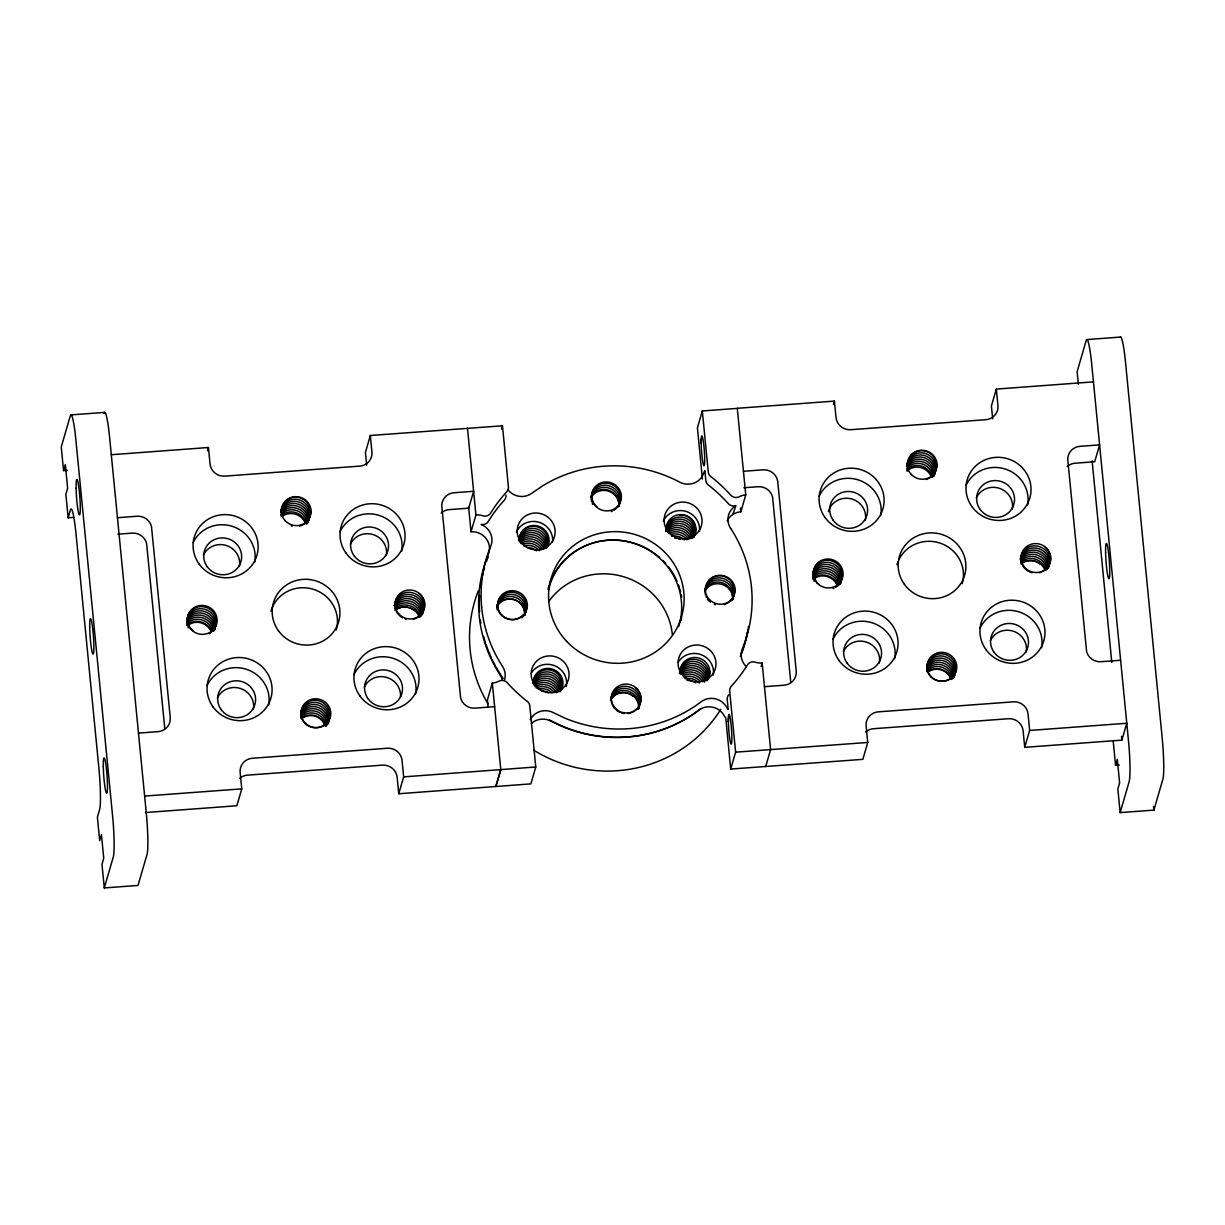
<?xml version="1.0" encoding="UTF-8"?>
<svg xmlns="http://www.w3.org/2000/svg" width="1225" height="1225" viewBox="0 0 1225 1225"><rect width="100%" height="100%" fill="white"/><g stroke="black" fill="none" stroke-linecap="round" stroke-linejoin="round"><path stroke-width="1.5" d="M67.298 470.354L63.562 470.63L65.323 464.581L67.62 488.193L65.859 494.257L68.156 517.792L73.776 517.379M68.156 517.792L70.407 510.044A33.963 3.17 85.8 0 1 76.073 534.406L98.888 768.167A33.963 3.17 85.8 0 1 99.638 809.419L97.388 817.167L99.684 840.702L101.445 834.638L103.742 858.266L101.981 864.314L104.293 887.941L138.027 885.43L147.046 854.392A33.963 3.17 85.8 0 0 146.296 813.14L109.653 437.83A33.963 3.17 85.8 0 0 104.002 413.468M207.454 450.892L208.434 447.508L111.307 454.72M104.293 887.941L113.312 856.888A33.963 3.17 85.8 0 0 112.562 815.636L75.919 440.326A33.963 3.17 85.8 0 0 70.269 415.964L61.25 447.018L63.562 470.63M488.163 707.453L487.428 699.934L492.327 683.045A16.982 16.4 16.2 0 0 498.958 681.161A6.814 6.584 16.2 0 1 507.272 682.738A149.266 144.183 16.2 0 0 527.424 701.512A6.722 6.493 16.2 0 1 529.797 706.013L535.769 766.988L530.869 783.878L398.753 793.754L403.653 776.88L402.045 760.388A13.582 13.123 16.2 0 0 387.268 748.261L252.365 758.26A13.582 13.123 16.2 0 0 240.146 772.393L241.769 788.869L236.854 805.759L145.438 812.543M467.475 428.306L475.928 514.929A16.982 16.4 16.2 0 1 482.818 515.802A6.814 6.584 16.2 0 0 490.704 513.03A149.266 144.183 16.2 0 1 506.92 491.562A6.722 6.493 16.2 0 0 508.39 486.769L502.464 425.795L370.333 435.503L365.433 452.392L366.673 465.209M500.014 674.807A136.143 131.504 16.2 0 1 479.22 615.869L478.822 610.663A136.143 131.504 16.2 0 1 488.285 554.634A16.982 16.4 16.2 0 0 479.511 533.319L477.918 532.691A16.982 16.4 16.2 0 0 471.013 531.818L475.928 514.929M501.484 429.179L502.464 425.795M500.78 769.576L495.88 786.465L500.795 769.668L492.327 683.045M737.297 408.384L702.308 410.972L697.408 427.862L702.415 479.036M727.175 520.778A16.982 16.4 16.2 0 1 732.764 514.531L735.98 505.542A6.814 6.584 16.2 0 1 728.354 503.659A149.266 144.183 16.2 0 0 708.203 484.901A6.722 6.493 16.2 0 1 705.83 480.384L704.865 470.599L703.931 472.421A16.982 16.4 16.2 0 1 679.691 482.129A135.852 131.228 16.2 0 0 542.66 485.85L532.033 493.078A16.982 16.4 16.2 0 1 507.839 489.602M732.764 514.531L734.219 513.673A16.982 16.4 16.2 0 1 740.834 511.805L745.749 494.915L737.282 408.292L834.424 401.096L836.032 417.572A13.582 13.123 16.2 0 0 850.808 429.699L985.712 419.7A13.582 13.123 16.2 0 0 997.931 405.582L996.323 389.091L1093.45 381.878M833.444 404.464L834.424 401.096M1029.643 730.452L1126.77 723.255L1121.87 740.13L1024.728 747.342L1029.643 730.452L1028.035 713.961A13.582 13.123 16.2 0 0 1013.259 701.833L878.34 711.847A13.582 13.123 16.2 0 0 866.136 725.966L867.744 742.457L862.844 759.347L730.712 769.055L735.612 752.165L729.687 691.191A6.722 6.493 16.2 0 1 731.157 686.398A149.266 144.183 16.2 0 0 747.372 664.93A6.814 6.584 16.2 0 1 755.258 662.158A16.982 16.4 16.2 0 0 762.149 663.031L770.617 749.654M761.169 666.415L762.149 663.031M765.702 766.544L770.602 749.577M996.323 389.091L991.408 405.965L992.663 418.797M1119.313 765.089L1115.562 765.365L1117.322 759.301L1119.619 782.928L1117.858 788.977L1120.171 812.604L1153.904 810.108L1162.923 779.054A33.963 3.17 85.8 0 0 1162.173 737.802L1125.53 362.493A33.963 3.17 85.8 0 0 1120.217 337.304M1120.171 812.604L1129.19 781.55A33.963 3.17 85.8 0 0 1128.439 740.313L1091.797 364.989A33.963 3.17 85.8 0 0 1086.146 340.627L1077.127 371.68L1078.368 384.39M71.019 414.892L104.738 412.396M1086.897 339.57L1120.615 337.059M117.447 517.7L137.016 516.246A13.582 13.123 16.2 0 1 151.502 526.673L170.244 717.513A13.582 13.123 16.2 0 1 158.04 731.647L138.471 733.086M743.437 471.288L763.007 469.833A13.582 13.123 16.2 0 1 777.492 480.246L777.722 481.379M117.876 534.192L132.116 533.135A13.582 13.123 16.2 0 1 146.602 543.548L164.793 728.722M743.866 487.764L758.091 486.723A13.582 13.123 16.2 0 1 772.577 497.136L790.768 682.31M494.64 706.672L475.086 708.127A13.582 13.123 16.2 0 1 460.585 697.714L441.842 506.859A13.582 13.123 16.2 0 1 454.062 492.741L473.616 491.286L468.716 508.176L449.146 509.631A13.582 13.123 16.2 0 0 441.199 512.953M764.461 686.674L784.031 685.219A13.582 13.123 16.2 0 0 796.235 671.101L777.768 481.961M1120.63 660.26L1101.061 661.714A13.582 13.123 16.2 0 1 1086.575 651.287L1067.832 460.447A13.582 13.123 16.2 0 1 1080.037 446.329L1099.606 444.874L1094.691 461.764L1075.137 463.203A13.582 13.123 16.2 0 0 1067.189 466.526M144.627 796.082L241.769 788.869M403.653 776.88L535.769 766.988M735.612 752.165L867.744 742.457M1153.537 806.463L1153.904 810.108M1121.503 736.424L1121.87 740.13M1092.133 460.968L1111.795 662.419M1113.265 741.829L1115.562 765.365M1024.728 747.342L1023.12 730.85A13.582 13.123 16.2 0 0 1008.359 718.723L873.44 728.722A13.582 13.123 16.2 0 0 865.493 732.045M740.467 508.038L740.834 511.805M702.308 410.972L708.28 471.947A6.722 6.493 16.2 0 0 710.668 476.448A149.266 144.183 16.2 0 1 730.804 495.222A6.814 6.584 16.2 0 0 739.119 496.799A16.982 16.4 16.2 0 1 745.749 494.915M730.712 769.055L725.736 717.865L724.45 716.212A16.982 16.4 16.2 0 0 698.694 710.209A135.852 131.228 16.2 0 1 562.811 726.716L551.02 721.173A16.982 16.4 16.2 0 0 531.39 723.485M468.639 507.349L471.013 531.818M370.333 435.503L371.941 451.994A13.582 13.123 16.2 0 1 359.737 466.112L224.818 476.127A13.582 13.123 16.2 0 1 210.042 463.999L208.434 447.508M398.753 793.754L397.145 777.263A13.582 13.123 16.2 0 0 382.368 765.15L247.45 775.149A13.582 13.123 16.2 0 0 239.503 778.472M751.492 587.418L751.89 592.624A136.143 131.504 16.2 0 1 742.427 648.561A16.982 16.4 16.2 0 0 746.423 666.768M481.67 607.432L481.272 602.225A136.143 131.504 16.2 0 1 490.75 546.197A16.982 16.4 16.2 0 0 481.961 524.867L481.103 524.438A6.814 6.584 16.2 0 0 488.254 521.467A149.266 144.183 16.2 0 1 504.47 499.999A6.722 6.493 16.2 0 0 505.94 495.206M203.457 555.093A19.018 18.375 16.2 0 1 239.426 566.471M217.407 698.005A19.018 18.375 16.2 0 1 253.376 709.382M364.315 687.103A19.018 18.375 16.2 0 1 400.483 696.887M350.365 544.206A19.018 18.375 16.2 0 1 386.334 555.583M282.301 516.307A14.945 14.44 16.2 0 1 305.377 523.565M395.323 610.203A14.945 14.44 16.2 0 1 419.118 616.91M302.024 718.401A14.945 14.44 16.2 0 1 325.1 725.659A14.777 14.348 49.4 0 0 301.335 718.57M187.548 625.623A14.945 14.44 16.2 0 1 211.358 632.314M193.091 542.644A32.616 31.498 16.2 0 1 232.229 526.306A32.616 31.498 16.2 0 1 254.739 562.153M207.04 685.556A32.616 31.498 16.2 0 1 246.179 669.202A32.616 31.498 16.2 0 1 268.688 705.049M353.948 674.653A32.616 31.498 16.2 0 1 393.087 658.315A32.616 31.498 16.2 0 1 415.612 694.162M339.999 531.757A32.616 31.498 16.2 0 1 379.137 515.403A32.616 31.498 16.2 0 1 401.662 551.25M270.955 611.214A33.963 32.815 16.2 0 1 312.681 589.103A33.963 32.815 16.2 0 1 336.232 630.048M186.935 620.294A14.777 13.628 24.8 0 1 209.307 616.527A14.777 14.623 -8 0 1 214.344 630.523M186.889 619.773A14.777 13.628 24.8 0 1 209.919 614.429A14.777 14.623 -8 0 1 215.095 627.506M192.876 630.645A14.777 13.628 24.8 0 1 190.687 611.122A14.777 13.628 24.8 0 1 211.159 610.203A14.777 14.623 -8 0 1 212.415 631.472A14.777 14.623 -8 0 0 207.469 622.867A14.777 13.628 24.8 0 0 187.012 623.785M210.333 633.294A14.777 14.623 -8 0 1 209.552 633.8M188.313 627.828A14.777 13.628 24.8 0 1 187.946 627.016M187.348 625.347A14.777 13.628 24.8 0 1 193.443 610.54A14.777 13.628 24.8 0 1 210.547 612.316A14.777 14.623 -8 0 1 213.992 630.599M214.957 628.41A14.777 14.623 -8 0 1 214.482 630.186M186.721 621.657A14.777 13.628 24.8 0 1 208.694 618.64A14.777 14.623 -8 0 1 213.992 629.895M186.981 625.271A14.777 13.628 24.8 0 1 206.857 624.98A14.777 14.623 -8 0 1 211.45 631.717M213.364 631.089A14.777 14.623 -8 0 0 208.082 620.753A14.777 13.628 24.8 0 0 187.073 622.346M327.152 722.459A14.777 13.904 -6.6 0 1 307.123 725.123M306.388 724.603A14.777 13.904 -6.6 0 1 303.325 721.372M302.851 720.637A14.777 13.904 -6.6 0 1 302.07 719.06M301.748 718.248A14.777 13.904 -6.6 0 1 304.367 705.064A14.777 14.348 49.4 0 1 324.809 703.992A14.777 14.348 49.4 0 1 326.539 724.572A14.777 13.904 -6.6 0 1 325.268 725.858M327.902 723.684A14.777 14.348 49.4 0 0 303.754 707.177A14.777 13.904 -6.6 0 0 300.86 712.613M328.239 723.255A14.777 14.348 49.4 0 0 303.142 709.29A14.777 13.904 -6.6 0 0 300.814 713.057M327.978 723.577A14.777 14.348 49.4 0 0 302.529 711.403A14.777 13.904 -6.6 0 0 300.554 714.359M326.799 724.159A14.777 14.348 49.4 0 0 301.289 715.614A14.777 13.904 -6.6 0 0 300.738 716.319M327.458 724.787A14.777 14.348 49.4 0 0 301.901 713.501A14.777 13.904 -6.6 0 0 300.829 714.941M300.676 717.728A14.777 14.348 49.4 0 1 326.187 726.272M419.226 593.742A14.777 14.623 -8 0 1 416.822 617.813M415.995 618.227A14.777 14.623 -8 0 1 413.376 619.161M406.057 619.161A14.777 14.623 -8 0 1 405.169 618.916M402.627 617.829A14.777 14.623 -8 0 1 400.33 616.298A14.777 13.628 24.8 0 1 398.983 615.042M394.404 605.808A14.777 13.628 24.8 0 1 403.316 595.12A14.777 13.628 24.8 0 1 418.001 597.953A14.777 14.623 -8 0 1 422.242 614.598M398.37 614.368A14.777 13.628 24.8 0 1 396.379 611.367M396.012 610.555A14.777 13.628 24.8 0 1 395.062 607.156M394.925 605.426A14.777 13.628 24.8 0 1 403.102 593.313A14.777 13.628 24.8 0 1 418.613 595.855A14.777 14.623 -8 0 1 421.063 615.7M422.411 614.062A14.777 14.623 -8 0 0 417.388 600.066A14.777 13.628 24.8 0 0 394.343 605.41M420.497 616.42A14.777 14.623 -8 0 1 419.869 617.109A14.777 14.623 -8 0 0 414.923 608.519A14.777 13.628 24.8 0 0 395.062 608.81M394.389 605.946A14.777 13.628 24.8 0 1 416.776 602.179A14.777 14.623 -8 0 1 422.028 614.353M395.078 607.324A14.777 13.628 24.8 0 1 415.535 606.406A14.777 14.623 -8 0 1 420.726 615.823M421.446 615.547A14.777 14.623 -8 0 0 416.148 604.293A14.777 13.628 24.8 0 0 395.139 605.87M395.078 610.341A14.777 13.628 24.8 0 1 414.31 610.617M308.409 521.329A14.777 14.348 49.4 0 0 283.097 508.252A14.777 13.904 -6.6 0 0 281.137 511.223M308.547 520.977A14.777 14.348 49.4 0 0 283.71 506.139A14.777 13.904 -6.6 0 0 281.076 510.733M308.241 521.819A14.777 14.348 49.4 0 1 307.873 522.646M284.935 501.928A14.777 14.348 49.4 0 1 305.392 500.841A14.777 14.348 49.4 0 1 307.123 521.421A14.777 13.904 -6.6 0 1 302.866 524.79M307.582 522.095A14.777 14.348 49.4 0 0 304.06 502.357A14.777 14.348 49.4 0 0 284.322 504.026A14.777 13.904 -6.6 0 0 281.229 510.32M307.077 522.83A14.777 14.348 49.4 0 1 306.51 523.534M302.039 525.203A14.777 13.904 -6.6 0 1 299.436 526.122M292.101 526.229A14.777 13.904 -6.6 0 1 291.213 526M281.459 516.368A14.777 13.904 -6.6 0 1 281.107 514.668M280.938 512.54A14.777 13.904 -6.6 0 1 282.485 510.366A14.777 14.348 49.4 0 1 307.95 522.554M281.26 516.031A14.777 14.348 49.4 0 1 305.821 523.427M307.475 522.845A14.777 14.348 49.4 0 0 281.873 512.479A14.777 13.904 -6.6 0 0 281.306 513.168M281.26 514.577A14.777 14.348 49.4 0 1 306.832 524.04M548.785 601.414A68.079 65.752 16.2 0 1 621.963 576.271A68.079 65.752 16.2 0 1 672.387 635.055M720.775 709.336A135.608 130.983 16.2 0 1 533.778 750.236M487.948 703.808A135.608 130.983 16.2 0 1 478.378 590.695M748.536 626.419A135.608 130.983 16.2 0 1 740.344 656.523M700.822 708.663A135.608 130.983 16.2 0 1 549.474 719.887M503.23 678.497A135.608 130.983 16.2 0 1 496.079 667.135M495.283 665.68A135.608 130.983 16.2 0 1 492.22 659.724M491.516 658.208A135.608 130.983 16.2 0 1 485.973 644.273M485.452 642.696A135.608 130.983 16.2 0 1 483.599 636.311M480.874 623.326A135.608 130.983 16.2 0 1 480.399 620.049M479.603 611.826A135.608 130.983 16.2 0 1 479.587 595.335M480.384 587.143A135.608 130.983 16.2 0 1 480.858 583.881M481.716 579.012A135.608 130.983 16.2 0 1 483.155 572.58M483.569 570.988A135.608 130.983 16.2 0 1 484.457 567.818M486.463 561.555A135.608 130.983 16.2 0 1 488.193 556.931M548.387 590.082A68.079 65.752 16.2 0 1 649.418 550.01M650.628 550.745A68.079 65.752 16.2 0 1 653.002 552.307M654.165 553.118A68.079 65.752 16.2 0 1 659.708 557.528M662.817 560.438A68.079 65.752 16.2 0 1 665.711 563.515M668.421 566.777A68.079 65.752 16.2 0 1 677.012 581.186M678.558 585.075A68.079 65.752 16.2 0 1 679.462 587.709M679.86 589.041A68.079 65.752 16.2 0 1 680.579 591.736M681.192 594.431A68.079 65.752 16.2 0 1 681.682 597.172M681.59 617.798A68.079 65.752 16.2 0 1 681.069 620.493M666.262 530.624A14.945 14.44 16.2 0 1 684.3 514.99A14.945 14.44 16.2 0 1 693.641 537.04M680.212 673.52A14.945 14.44 16.2 0 1 697.791 657.794A14.945 14.44 16.2 0 1 708.065 679.171M707.591 679.936A14.945 14.44 16.2 0 1 707.07 680.687M533.197 682.601A14.945 14.44 16.2 0 1 551.801 668.911A14.945 14.44 16.2 0 1 561.157 690.058M560.683 690.839A14.945 14.44 16.2 0 1 560.162 691.574M519.262 540.608A14.945 14.44 16.2 0 1 537.392 525.893A14.945 14.44 16.2 0 1 547.207 547.162M554.42 692.569A14.777 14.639 38.3 0 0 541.511 686.674A14.777 13.613 8.6 0 0 536.228 688.037M541.205 690.854A14.777 14.639 38.3 0 1 548.295 692.6M551.939 692.615A14.777 14.639 38.3 0 0 540.899 688.787A14.777 13.613 8.6 0 0 538.173 689.231M532.829 682.8A14.777 13.613 8.6 0 1 545.186 674.01A14.777 14.639 38.3 0 1 561.004 690.349M533.227 682.769A14.777 13.613 8.6 0 1 546.411 669.799A14.777 14.639 38.3 0 1 561.05 690.548M561.31 690.058A14.777 14.639 38.3 0 0 545.799 671.897A14.777 13.613 8.6 0 0 532.783 683.167M560.483 690.609A14.777 14.639 38.3 0 0 544.574 676.123A14.777 13.613 8.6 0 0 533.365 682.601M534.437 685.694A14.777 13.613 8.6 0 1 542.736 682.447A14.777 14.639 38.3 0 1 557.819 692.416M559.81 691.803A14.777 14.639 38.3 0 0 543.961 678.237A14.777 13.613 8.6 0 0 533.243 683.994M558.707 691.191A14.777 14.639 38.3 0 0 543.349 680.35A14.777 13.613 8.6 0 0 533.748 684.775M542.124 684.561A14.777 14.639 38.3 0 1 556.487 692.814M535.264 686.781A14.777 13.613 8.6 0 1 542.124 684.561M684.974 678.665A14.777 13.934 39.8 0 1 699.215 683.06M683.872 677.073A14.777 13.934 39.8 0 1 700.44 681.636M687.026 680.426A14.777 13.934 39.8 0 1 693.273 681.544M694.116 681.927A14.777 13.934 39.8 0 1 695.739 682.815M680.12 673.199A14.777 13.934 39.8 0 1 693.61 659.31A14.777 13.934 39.8 0 1 708.907 673A14.777 14.317 -16.8 0 1 708.096 679.201M707.744 679.018A14.777 14.317 -16.8 0 0 707.683 677.226A14.777 13.934 39.8 0 0 694.636 663.69A14.777 13.934 39.8 0 0 679.462 673.046M708.004 679.584A14.777 14.317 -16.8 0 0 708.295 675.113A14.777 13.934 39.8 0 0 693.901 661.439A14.777 13.934 39.8 0 0 679.569 673.536A14.777 13.934 39.8 0 1 694.927 665.956A14.777 13.934 39.8 0 1 707.07 679.324A14.777 14.317 -16.8 0 1 707.131 680.227A14.777 14.317 -16.8 0 0 709.52 670.887M680.641 674.118A14.777 13.934 39.8 0 1 694.59 670.397A14.777 13.934 39.8 0 1 705.324 680.901M680.135 673.352A14.777 13.934 39.8 0 1 695.203 668.283A14.777 13.934 39.8 0 1 706.35 680.549M681.988 674.5A14.777 13.934 39.8 0 1 704.436 682.141M682.876 675.679A14.777 13.934 39.8 0 1 702.66 681.774M687.072 539.827A14.777 14.639 38.3 0 0 674.163 533.932A14.777 13.613 8.6 0 0 670.565 534.636M674.776 538.143A14.777 14.639 38.3 0 1 676.613 538.357M678.405 538.801A14.777 14.639 38.3 0 1 680.12 539.459M684.591 539.888A14.777 14.639 38.3 0 0 673.551 536.045A14.777 13.613 8.6 0 0 671.729 536.29M688.71 539.26A14.777 14.639 38.3 0 0 674.776 531.818A14.777 13.613 8.6 0 0 668.697 533.595M693.672 537.607A14.777 14.639 38.3 0 0 677.838 521.268A14.777 13.613 8.6 0 0 665.818 529.277M679.676 514.944A14.777 14.639 38.3 0 1 694.315 535.708M693.901 536.535A14.777 14.639 38.3 0 1 693.457 537.331M665.818 528.756A14.777 13.613 8.6 0 1 678.451 519.155A14.777 14.639 38.3 0 1 694.284 535.493M694.345 536.091A14.777 14.639 38.3 0 0 679.063 517.057A14.777 13.613 8.6 0 0 665.895 530.884M666.017 529.874A14.777 13.613 8.6 0 1 677.226 523.381A14.777 14.639 38.3 0 1 693.074 536.948M690.15 538.801A14.777 14.639 38.3 0 0 675.388 529.721A14.777 13.613 8.6 0 0 667.793 532.416M692.355 538.143A14.777 14.639 38.3 0 0 676.613 525.494A14.777 13.613 8.6 0 0 665.895 531.267M691.359 538.449A14.777 14.639 38.3 0 0 676.001 527.607A14.777 13.613 8.6 0 0 667.028 531.42M522.508 544.344A14.777 13.934 39.8 0 1 541.006 550.04M526.474 547.361A14.777 13.934 39.8 0 1 536.688 550.852M523.55 545.829A14.777 13.934 39.8 0 1 539.276 550.683M518.895 540.455A14.777 13.934 39.8 0 1 534.36 532.89A14.777 13.934 39.8 0 1 546.518 546.273A14.777 14.317 -16.8 0 1 546.58 548.065M518.91 539.995A14.777 13.934 39.8 0 1 534.085 530.624A14.777 13.934 39.8 0 1 547.131 544.16A14.777 14.317 -16.8 0 1 547.131 546.855M519.63 541.037A14.777 13.934 39.8 0 1 532.599 526.26A14.777 13.934 39.8 0 1 548.356 539.934A14.777 14.317 -16.8 0 1 547.207 546.993M519.017 540.47A14.777 13.934 39.8 0 1 533.35 528.373A14.777 13.934 39.8 0 1 547.743 542.047A14.777 14.317 -16.8 0 1 547.452 546.518M520.824 543.548A14.777 13.934 39.8 0 1 542.537 549.52M520.089 542.537A14.777 13.934 39.8 0 1 543.885 549.091M519.109 541.021A14.777 13.934 39.8 0 1 534.636 535.218A14.777 13.934 39.8 0 1 545.906 548.387M520.074 541.052A14.777 13.934 39.8 0 1 534.039 537.331A14.777 13.934 39.8 0 1 544.773 547.835M828.33 511.683A19.018 18.375 16.2 0 1 850.671 498.713A19.018 18.375 16.2 0 1 865.401 520.058M843.397 651.577A19.018 18.375 16.2 0 1 879.351 662.955M990.305 640.69A19.018 18.375 16.2 0 1 1026.259 652.067M976.356 497.779A19.018 18.375 16.2 0 1 1012.309 509.156M906.868 471.043A14.945 14.44 16.2 0 1 931.352 477.153M1021.298 563.791A14.945 14.44 16.2 0 1 1045.093 570.482M928.014 671.989A14.945 14.44 16.2 0 1 951.09 679.232M814.273 578.644A14.945 14.44 16.2 0 1 837.333 585.902M819.081 496.232A32.616 31.498 16.2 0 1 858.204 479.878A32.616 31.498 16.2 0 1 880.729 515.725M833.031 639.128A32.616 31.498 16.2 0 1 872.154 622.79A32.616 31.498 16.2 0 1 894.679 658.637M979.939 628.241A32.616 31.498 16.2 0 1 1019.062 611.888A32.616 31.498 16.2 0 1 1041.587 647.734M965.989 485.33A32.616 31.498 16.2 0 1 1005.112 468.991A32.616 31.498 16.2 0 1 1027.637 504.838M896.945 564.802A33.963 32.815 16.2 0 1 898.078 561.54M898.767 559.978A33.963 32.815 16.2 0 1 941.213 543.517A33.963 32.815 16.2 0 1 962.222 583.636M812.91 573.867A14.777 13.628 24.8 0 1 835.297 570.115A14.777 14.623 -8 0 1 840.319 584.095M812.879 573.346A14.777 13.628 24.8 0 1 835.909 568.002A14.777 14.623 -8 0 1 841.085 581.079M818.851 584.233A14.777 13.628 24.8 0 1 816.662 564.71A14.777 13.628 24.8 0 1 837.134 563.776A14.777 14.623 -8 0 1 837.043 586.3M836.308 586.867A14.777 14.623 -8 0 1 835.542 587.388M833.919 588.276A14.777 14.623 -8 0 1 833.061 588.628M814.303 581.4A14.777 13.628 24.8 0 1 813.921 580.589M813.339 578.92A14.777 13.628 24.8 0 1 819.418 564.128A14.777 13.628 24.8 0 1 836.522 565.889M840.932 581.997A14.777 14.623 -8 0 1 840.472 583.774M836.522 565.889A14.777 14.623 -8 0 1 840.396 583.36M812.987 577.373A14.777 13.628 24.8 0 1 833.459 576.439A14.777 14.623 -8 0 1 838.497 584.953M812.711 575.229A14.777 13.628 24.8 0 1 834.684 572.228A14.777 14.623 -8 0 1 839.982 583.468M812.971 578.858A14.777 13.628 24.8 0 1 832.847 578.552A14.777 14.623 -8 0 1 837.686 586.178M839.339 584.662A14.777 14.623 -8 0 0 834.072 574.341A14.777 13.628 24.8 0 0 813.048 575.918M953.142 676.047A14.777 13.904 -6.6 0 1 929.316 674.96M928.841 674.209A14.777 13.904 -6.6 0 1 928.045 672.647M927.738 671.821A14.777 13.904 -6.6 0 1 930.342 658.652A14.777 14.348 49.4 0 1 950.799 657.565A14.777 14.348 49.4 0 1 952.529 678.16A14.777 13.904 -6.6 0 1 951.258 679.446M954.26 676.43A14.777 14.348 49.4 0 0 929.729 660.75A14.777 13.904 -6.6 0 0 926.835 666.201M954.214 676.828A14.777 14.348 49.4 0 0 929.117 662.863A14.777 13.904 -6.6 0 0 926.789 666.645M953.969 677.165A14.777 14.348 49.4 0 0 928.504 664.976A14.777 13.904 -6.6 0 0 926.544 667.947M952.774 677.731A14.777 14.348 49.4 0 0 927.279 669.202A14.777 13.904 -6.6 0 0 926.713 669.891M953.448 678.374A14.777 14.348 49.4 0 0 927.892 667.089A14.777 13.904 -6.6 0 0 926.82 668.513M926.667 671.315A14.777 14.348 49.4 0 1 952.039 678.941M927.31 672.142A14.777 14.348 49.4 0 1 950.983 679.263M1045.201 547.315A14.777 14.623 -8 0 1 1042.812 571.386M1041.985 571.799A14.777 14.623 -8 0 1 1039.367 572.733M1032.032 572.749A14.777 14.623 -8 0 1 1029.429 571.815M1028.602 571.401A14.777 14.623 -8 0 1 1026.32 569.87A14.777 13.628 24.8 0 1 1024.973 568.63M1024.36 567.941A14.777 13.628 24.8 0 1 1022.37 564.939M1022.002 564.128A14.777 13.628 24.8 0 1 1021.037 560.744M1020.9 559.013A14.777 13.628 24.8 0 1 1029.077 546.901A14.777 13.628 24.8 0 1 1044.588 549.428A14.777 14.623 -8 0 1 1047.053 569.273M1048.401 567.634A14.777 14.623 -8 0 0 1043.363 553.654A14.777 13.628 24.8 0 0 1020.333 558.998M1048.232 568.17A14.777 14.623 -8 0 0 1043.976 551.541A14.777 13.628 24.8 0 0 1029.306 548.693A14.777 13.628 24.8 0 0 1020.379 559.396A14.777 13.628 24.8 0 1 1042.751 555.752A14.777 14.623 -8 0 1 1048.018 567.925M1021.053 560.912A14.777 13.628 24.8 0 1 1041.526 559.978A14.777 14.623 -8 0 1 1046.717 569.395M1045.951 570.605A14.777 14.623 -8 0 0 1040.913 562.091A14.777 13.628 24.8 0 0 1021.037 562.397M1047.436 569.12A14.777 14.623 -8 0 0 1042.138 557.865A14.777 13.628 24.8 0 0 1021.114 559.457M1021.068 563.913A14.777 13.628 24.8 0 1 1040.301 564.204M934.399 474.917A14.777 14.348 49.4 0 0 909.088 461.825A14.777 13.904 -6.6 0 0 907.128 464.796A14.777 13.904 -6.6 0 1 910.313 457.614A14.777 14.348 49.4 0 1 930.051 455.945A14.777 14.348 49.4 0 1 933.572 475.683M934.537 474.55A14.777 14.348 49.4 0 0 909.7 459.727A14.777 13.904 -6.6 0 0 907.067 464.321M934.216 475.407A14.777 14.348 49.4 0 1 933.848 476.219A14.777 14.348 49.4 0 0 934.032 475.223M910.925 455.501A14.777 14.348 49.4 0 1 931.383 454.429A14.777 14.348 49.4 0 1 933.098 475.009A14.777 13.904 -6.6 0 1 931.138 476.877M933.052 476.418A14.777 14.348 49.4 0 1 932.485 477.122M930.418 477.428A14.777 13.904 -6.6 0 1 928.856 478.378M928.029 478.776A14.777 13.904 -6.6 0 1 926.314 479.45M907.694 470.783A14.777 13.904 -6.6 0 1 907.082 468.241M906.929 466.128A14.777 13.904 -6.6 0 1 908.475 463.938A14.777 14.348 49.4 0 1 934.062 474.305M907.25 469.619A14.777 14.348 49.4 0 1 931.812 477M933.435 475.499A14.777 14.348 49.4 0 0 907.863 466.051A14.777 13.904 -6.6 0 0 907.296 466.756M907.25 468.164A14.777 14.348 49.4 0 1 932.746 476.693M500.014 674.807A16.982 16.4 16.2 0 1 502.296 679.997M747.388 632.192A136.143 131.504 16.2 0 1 740.62 655.421M548.019 589.225A67.957 65.645 16.2 0 1 549.152 585.259M549.581 583.957A67.957 65.645 16.2 0 1 634.642 543.64A67.957 65.645 16.2 0 1 678.635 626.572M663.353 521.023A19.018 18.375 16.2 0 1 699.46 531.39M516.414 531.987A19.018 18.375 16.2 0 1 552.567 542.216M530.992 673.643A19.018 18.375 16.2 0 1 566.302 686.475M678.237 662.204A19.018 18.375 16.2 0 1 713.302 675.082M704.942 590.618A14.945 14.44 16.2 0 1 732.611 599.837M610.479 700.164A14.945 14.44 16.2 0 1 638.608 708.586A14.777 14.623 -8 0 0 634.274 691.987A14.777 13.628 24.8 0 0 619.605 689.154A14.777 13.628 24.8 0 0 610.678 699.843M496.722 606.819A14.945 14.44 16.2 0 1 524.851 615.241M591.2 497.273A14.945 14.44 16.2 0 1 618.87 506.492M728.707 694.835A6.722 6.493 16.2 0 0 727.237 699.628L728.186 709.428L726.9 707.774A16.982 16.4 16.2 0 0 701.144 701.772A135.852 131.228 16.2 0 1 565.261 718.279L553.47 712.72A16.982 16.4 16.2 0 0 530.303 719.703M730.682 528.404A136.143 131.504 16.2 0 1 751.492 587.326M730.697 528.48A16.982 16.4 16.2 0 1 735.214 506.093M481.67 607.432A136.143 131.504 16.2 0 0 502.48 666.354A16.982 16.4 16.2 0 1 504.562 679.89M728.354 721.755A14.945 1.393 85.8 0 0 731.202 744.111A14.945 1.393 85.8 0 0 730.758 721.739A14.945 1.393 85.8 0 0 728.354 721.755A14.777 3.231 81.3 0 1 729.442 714.864M591.246 496.829A14.777 13.628 24.8 0 1 613.633 493.062A14.777 14.623 -8 0 1 618.809 506.155M590.971 497.12A14.777 13.628 24.8 0 1 614.246 490.949A14.777 14.623 -8 0 1 618.809 506.721M597.188 507.181A14.777 13.628 24.8 0 1 594.998 487.657A14.777 13.628 24.8 0 1 615.471 486.738A14.777 14.623 -8 0 1 615.379 509.263M614.644 509.83A14.777 14.623 -8 0 1 613.878 510.335M612.255 511.223A14.777 14.623 -8 0 1 611.397 511.591M592.64 504.363A14.777 13.628 24.8 0 1 592.257 503.552M591.675 501.882A14.777 13.628 24.8 0 1 597.754 487.075A14.777 13.628 24.8 0 1 614.858 488.852A14.777 14.623 -8 0 1 618.732 506.323M523.703 614.414A14.777 13.904 -6.6 0 1 499.417 612.577M498.988 611.796A14.777 13.904 -6.6 0 1 500.918 597.004A14.777 14.348 49.4 0 1 521.375 595.932A14.777 14.348 49.4 0 1 523.09 616.512M525.142 613.955A14.777 14.348 49.4 0 0 500.305 599.117A14.777 13.904 -6.6 0 0 497.074 609.759M524.821 614.797A14.777 14.348 49.4 0 1 524.453 615.624A14.777 14.348 49.4 0 0 499.08 603.343A14.777 13.904 -6.6 0 0 496.753 607.11M525.004 614.307A14.777 14.348 49.4 0 0 499.693 601.23A14.777 13.904 -6.6 0 0 496.799 606.666M522.478 617.186A14.777 13.904 -6.6 0 1 521.835 617.798M635.499 687.776A14.777 14.623 -8 0 1 634.688 710.852M633.907 711.373A14.777 14.623 -8 0 1 632.284 712.261M631.426 712.628A14.777 14.623 -8 0 1 627.843 713.532M624.153 713.547A14.777 14.623 -8 0 1 621.442 712.95M619.728 712.276A14.777 14.623 -8 0 1 618.104 711.403M617.339 710.883A14.777 14.623 -8 0 1 616.619 710.332M638.485 708.984A14.777 14.623 -8 0 0 633.662 694.1A14.777 13.628 24.8 0 0 610.632 699.444M615.915 709.719A14.777 13.628 24.8 0 1 615.272 709.076M614.659 708.402A14.777 13.628 24.8 0 1 611.979 703.747M611.704 702.905A14.777 13.628 24.8 0 1 617.798 688.113A14.777 13.628 24.8 0 1 634.887 689.889A14.777 14.623 -8 0 1 637.873 708.969M610.663 699.98A14.777 13.628 24.8 0 1 633.049 696.213M732.458 599.959A14.777 14.348 49.4 0 0 707.147 586.882A14.777 13.904 -6.6 0 0 705.187 589.837M732.596 599.607A14.777 14.348 49.4 0 0 707.759 584.769A14.777 13.904 -6.6 0 0 705.125 589.363M708.984 580.543A14.777 14.348 49.4 0 1 729.442 579.471A14.777 14.348 49.4 0 1 731.172 600.051A14.777 13.904 -6.6 0 1 726.915 603.42M731.631 600.725A14.777 14.348 49.4 0 0 728.109 580.987A14.777 14.348 49.4 0 0 708.372 582.656A14.777 13.904 -6.6 0 0 705.493 594.998M726.088 603.833A14.777 13.904 -6.6 0 1 724.373 604.492M715.262 604.629A14.777 13.904 -6.6 0 1 714.389 604.338M710.408 602.179A14.777 13.904 -6.6 0 1 709.704 601.613M709.045 601.016A14.777 13.904 -6.6 0 1 708.433 600.357M707.866 599.683A14.777 13.904 -6.6 0 1 707.346 598.964M706.442 597.448A14.777 13.904 -6.6 0 1 706.075 596.652M704.987 591.17A14.777 13.904 -6.6 0 1 706.534 588.98M701.205 443.404A14.777 3.231 81.3 0 1 702.109 436.728M199.108 564.021A32.616 31.498 16.2 0 0 255.198 559.856A32.616 31.498 16.2 0 0 222.537 514.699A32.616 31.498 16.2 0 0 199.108 564.021M213.058 706.917A32.616 31.498 16.2 0 0 269.148 702.752A32.616 31.498 16.2 0 0 236.486 657.595A32.616 31.498 16.2 0 0 213.058 706.917M359.966 696.014A32.616 31.498 16.2 0 0 416.056 691.865A32.616 31.498 16.2 0 0 383.41 646.693A32.616 31.498 16.2 0 0 359.966 696.014M346.032 553.118A32.616 31.498 16.2 0 0 402.106 548.968A32.616 31.498 16.2 0 0 369.46 503.797A32.616 31.498 16.2 0 0 346.032 553.118M278.442 630.768A33.963 32.815 16.2 0 0 336.86 626.434A33.963 32.815 16.2 0 0 302.851 579.379A33.963 32.815 16.2 0 0 278.442 630.768M285.287 520.824A14.945 14.44 16.2 0 0 310.446 515.633A14.945 14.44 16.2 0 0 292.821 496.983A14.945 14.44 16.2 0 0 285.287 520.824M399.028 614.169A14.945 14.44 16.2 0 0 424.187 608.963A14.945 14.44 16.2 0 0 406.562 590.327A14.945 14.44 16.2 0 0 399.028 614.169M305.01 722.918A14.945 14.44 16.2 0 0 330.168 717.712A14.945 14.44 16.2 0 0 312.559 699.077A14.945 14.44 16.2 0 0 305.01 722.918M191.268 629.573A14.945 14.44 16.2 0 0 216.427 624.382A14.945 14.44 16.2 0 0 198.802 605.732A14.945 14.44 16.2 0 0 191.268 629.573M221.158 709.612A19.018 18.375 16.2 0 0 253.881 707.192A19.018 18.375 16.2 0 0 234.833 680.84A19.018 18.375 16.2 0 0 221.158 709.612M368.067 698.725A19.018 18.375 16.2 0 0 400.789 696.29A19.018 18.375 16.2 0 0 381.741 669.952A19.018 18.375 16.2 0 0 368.067 698.725M354.117 555.828A19.018 18.375 16.2 0 0 386.84 553.394A19.018 18.375 16.2 0 0 367.791 527.056A19.018 18.375 16.2 0 0 354.117 555.828M207.209 566.716A19.018 18.375 16.2 0 0 239.932 564.296A19.018 18.375 16.2 0 0 220.883 537.943A19.018 18.375 16.2 0 0 207.209 566.716M103.298 766.651A17.671 1.638 85.8 0 0 106.652 793.233A17.671 1.638 85.8 0 0 106.177 766.957A17.671 1.638 85.8 0 0 103.298 766.651M89.716 627.476A17.671 1.638 85.8 0 0 93.069 654.043A17.671 1.638 85.8 0 0 92.595 627.767A17.671 1.638 85.8 0 0 89.716 627.476M76.118 488.285A17.671 1.638 85.8 0 0 79.487 514.852A17.671 1.638 85.8 0 0 79.013 488.591A17.671 1.638 85.8 0 0 76.118 488.285M1105.593 552.138A17.671 1.638 85.8 0 0 1108.947 578.705A17.671 1.638 85.8 0 0 1108.472 552.429A17.671 1.638 85.8 0 0 1105.593 552.138M825.099 517.593A32.616 31.498 16.2 0 0 881.173 513.428A32.616 31.498 16.2 0 0 848.527 468.272A32.616 31.498 16.2 0 0 825.099 517.593M839.048 660.489A32.616 31.498 16.2 0 0 895.123 656.34A32.616 31.498 16.2 0 0 862.477 611.168A32.616 31.498 16.2 0 0 839.048 660.489M985.957 649.602A32.616 31.498 16.2 0 0 1042.046 645.437A32.616 31.498 16.2 0 0 1009.385 600.281A32.616 31.498 16.2 0 0 985.957 649.602M972.007 506.706A32.616 31.498 16.2 0 0 1028.097 502.541A32.616 31.498 16.2 0 0 995.435 457.384A32.616 31.498 16.2 0 0 972.007 506.706M904.418 584.34A33.963 32.815 16.2 0 0 962.835 580.007A33.963 32.815 16.2 0 0 928.826 532.967A33.963 32.815 16.2 0 0 904.418 584.34M911.262 474.412A14.945 14.44 16.2 0 0 936.421 469.206A14.945 14.44 16.2 0 0 918.811 450.555A14.945 14.44 16.2 0 0 911.262 474.412M1025.019 567.742A14.945 14.44 16.2 0 0 1050.177 562.551A14.945 14.44 16.2 0 0 1032.553 543.9A14.945 14.44 16.2 0 0 1025.019 567.742M931 676.491A14.945 14.44 16.2 0 0 956.158 671.3A14.945 14.44 16.2 0 0 938.534 652.649A14.945 14.44 16.2 0 0 931 676.491M817.259 583.161A14.945 14.44 16.2 0 0 842.402 577.955A14.945 14.44 16.2 0 0 824.793 559.304A14.945 14.44 16.2 0 0 817.259 583.161M847.149 663.2A19.018 18.375 16.2 0 0 879.856 660.765A19.018 18.375 16.2 0 0 860.808 634.428A19.018 18.375 16.2 0 0 847.149 663.2M994.057 652.297A19.018 18.375 16.2 0 0 1026.764 649.878A19.018 18.375 16.2 0 0 1007.731 623.525A19.018 18.375 16.2 0 0 994.057 652.297M980.107 509.401A19.018 18.375 16.2 0 0 1012.83 506.982A19.018 18.375 16.2 0 0 993.781 480.629A19.018 18.375 16.2 0 0 980.107 509.401M833.199 520.303A19.018 18.375 16.2 0 0 865.907 517.869A19.018 18.375 16.2 0 0 846.858 491.531A19.018 18.375 16.2 0 0 833.199 520.303M566.593 641.272A67.957 65.645 16.2 0 0 681.1 618.135A67.957 65.645 16.2 0 0 601.353 533.013A67.957 65.645 16.2 0 0 566.593 641.272M669.126 532.768A19.018 18.375 16.2 0 0 701.19 526.321A19.018 18.375 16.2 0 0 678.895 502.48A19.018 18.375 16.2 0 0 669.126 532.768M522.263 543.716A19.018 18.375 16.2 0 0 554.297 537.147A19.018 18.375 16.2 0 0 531.91 513.397A19.018 18.375 16.2 0 0 522.263 543.716M536.06 686.444A19.018 18.375 16.2 0 0 568.17 680.273A19.018 18.375 16.2 0 0 546.09 656.248A19.018 18.375 16.2 0 0 536.06 686.444M683.336 675.94A19.018 18.375 16.2 0 0 715.232 668.881A19.018 18.375 16.2 0 0 692.477 645.452A19.018 18.375 16.2 0 0 683.336 675.94M595.733 506.262A14.945 14.44 16.2 0 0 620.799 500.719A14.945 14.44 16.2 0 0 602.914 482.313A14.945 14.44 16.2 0 0 595.733 506.262M709.474 599.607A14.945 14.44 16.2 0 0 734.541 594.064A14.945 14.44 16.2 0 0 716.671 575.658A14.945 14.44 16.2 0 0 709.474 599.607M615.455 708.356A14.945 14.44 16.2 0 0 640.522 702.813A14.945 14.44 16.2 0 0 622.652 684.407A14.945 14.44 16.2 0 0 615.455 708.356M501.714 615.011A14.945 14.44 16.2 0 0 526.781 609.468A14.945 14.44 16.2 0 0 508.911 591.062A14.945 14.44 16.2 0 0 501.714 615.011M701.175 443.373A14.945 1.393 85.8 0 0 704.023 465.73A14.945 1.393 85.8 0 0 703.594 443.358A14.945 1.393 85.8 0 0 701.175 443.373"/></g></svg>
